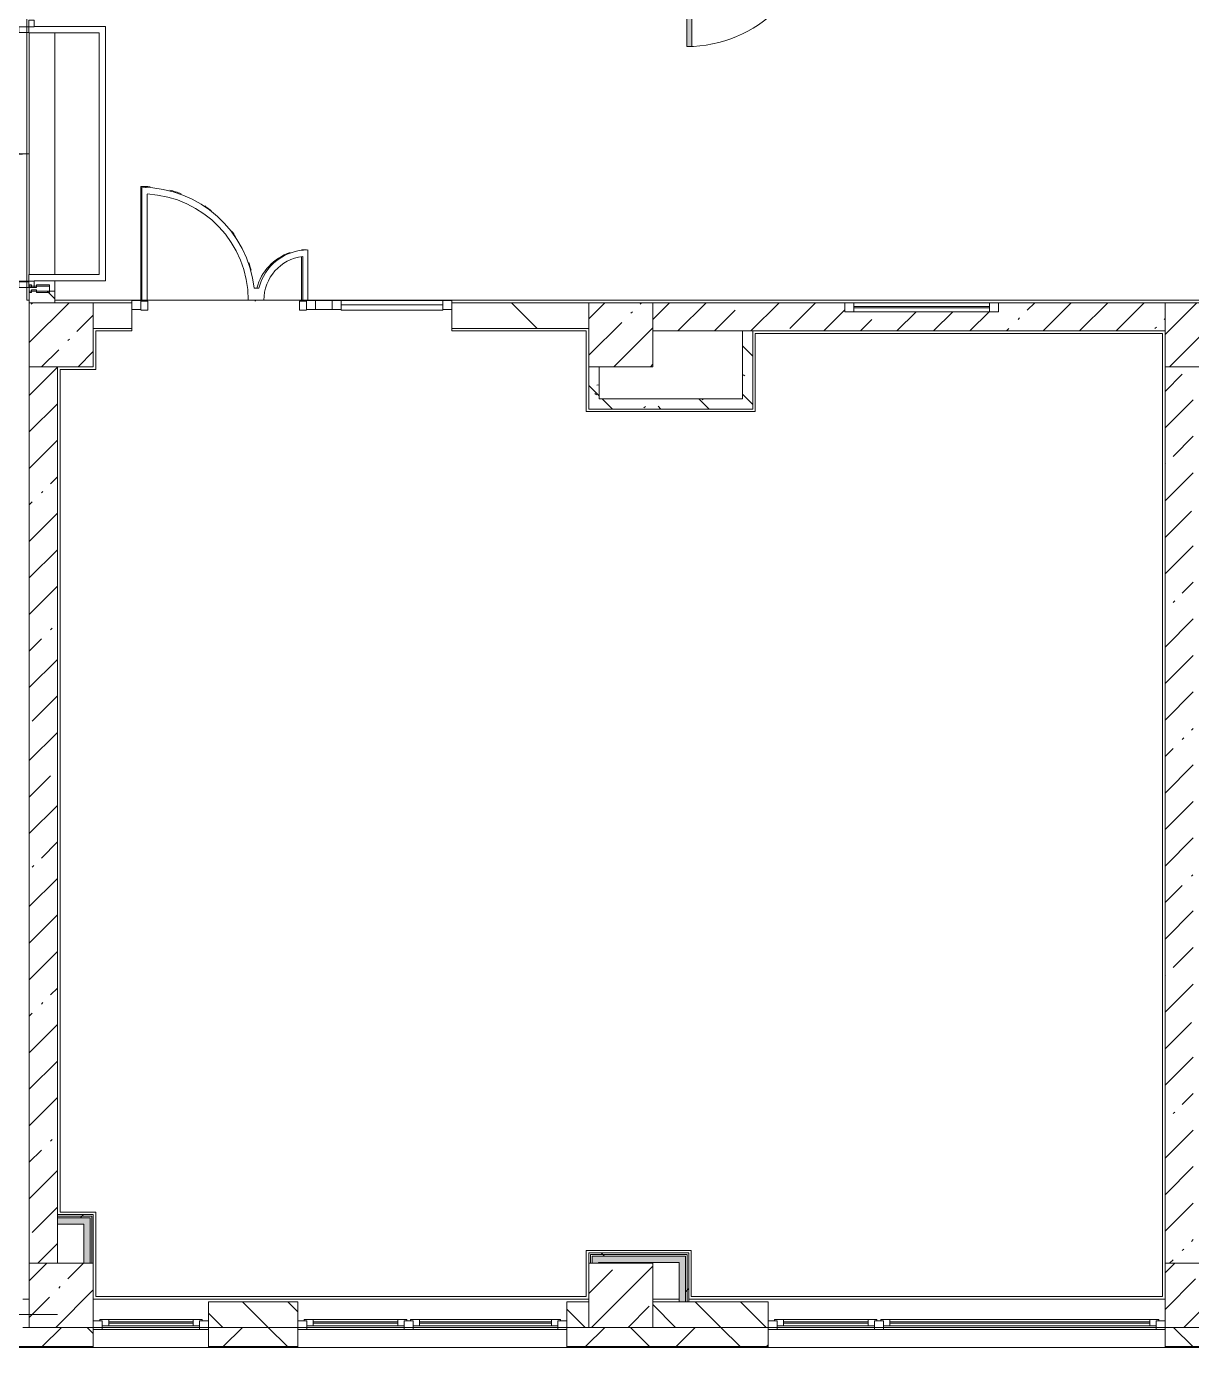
# Model space of a CAD drawing. Header units: millimetres. Extents: x 81459 to 274965, y -8553 to 29000.
# Drawn here: x 186277 to 195376, y -258 to 10057 of the extents above; entities that cross this region are included whole.
import ezdxf

# ---------------------------------------------------------------- set-up
doc = ezdxf.new("R2010")
doc.units = ezdxf.units.MM
for name, color, linetype, lineweight, true_color in [('A-DETL-GENF-2', 7, 'Continuous', 5, 0xaaaaaa), ('A-DOOR-6', 7, 'Continuous', 5, 0xe2e2e2), ('A-DOOR-7', 7, 'Continuous', 5, 0xaaaaaa), ('A-DOOR-FRAM-4', 7, 'Continuous', 5, 0xe2e2e2), ('A-DOOR-FRAM-5', 7, 'Continuous', 5, 0xaaaaaa), ('A-FLOR-2', 7, 'Continuous', 5, 0xaaaaaa), ('I-WALL-1', 7, 'Continuous', 5, 0xe7e7e7), ('I-WALL-2', 7, 'Continuous', 9, 0xe7e7e7), ('I-WALL-5', 7, 'Continuous', 5, 0x787878)]:
    doc.layers.add(name, color=color, linetype=linetype, lineweight=lineweight, true_color=true_color)
for name, color, linetype, lineweight in [('A-GLAZ-3', 7, 'Continuous', 5), ('A-GLAZ-CURT-2', 7, 'Continuous', 5), ('A-GLAZ-CWMG-2', 7, 'Continuous', 5), ('A-WALL', 7, 'Continuous', 9), ('A-WALL-4', 7, 'Continuous', 5), ('I-WALL-3', 7, 'Continuous', 5), ('S-COLS-1', 7, 'Continuous', 5), ('Оси', 7, 'Continuous', 9)]:
    doc.layers.add(name, color=color, linetype=linetype, lineweight=lineweight)
pattern_1 = [(45, (147759.1, 0), (-285.123, 285.123), []), (45, (148044.2, 0), (-285.123, 285.123), [504.031, -100.806, 16.764, -84.042])]
pattern_2 = [(135, (147759.1, 0), (-377.171, -377.171), [533.4, -88.9, 17.78, -88.9]), (135, (147759.1, 376.94), (-377.171, -377.171), []), (50, (147759.1, 0), (637.6445, -55.7866), [66.675, -733.425]), (355, (147759.1, 0), (-123.349, 668.699), [53.34, -586.74]), (100.451, (147812.23, -4.65), (514.299, 612.908), [56.665, -623.315]), (46.184, (147759.1, 177.8), (948.776, -147.15), [100.012, -1100.137]), (96.636, (147838.2, 165.5), (830.91, 865.997), [84.998, -934.973]), (351.184, (147759.1, 177.8), (830.918, 865.988), [80.01, -880.11]), (21, (147848, 133.35), (530.6506, -357.928), [66.675, -733.425]), (326, (147848, 133.35), (216.308, 644.6585), [53.34, -586.74]), (71.451, (147892.2, 103.5), (746.9596, 286.724), [56.665, -623.315]), (37.5, (147759.1, 0), (10.8105, 295.9426), [16.764, -562.864, 16.764, -578.866, -588.962]), (37.5, (147759.1, 0), (10.8105, 295.9426), [-1175.258, 16.764, -572.198]), (7.5, (147759.1, 0), (233.8692, 350.6318), [16.764, -322.834, 16.764, -549.529, -224.472]), (7.5, (147759.1, 0), (233.8692, 350.6318), [-905.891, 16.764, -207.708]), (327.5, (147560.85, 0), (474.5678, -20.0513), [16.764, -205.486, 16.764, -676.656, -920.115]), (327.5, (147560.85, 0), (474.5678, -20.0513), [-915.67, 16.764, -903.351]), (317.5, (147471.95, 0), (518.452, 88.9934), [16.764, -272.161, 16.764, -443.738, -653.415]), (317.5, (147471.95, 0), (518.452, 88.9934), [-749.427, 16.764, -636.651])]
pattern_3 = [(135, (147759.1, 0), (-353.5534, -353.5534), [])]
pattern_4 = [(45, (147759.1, 0), (-530.33, 530.33), []), (135, (147759.1, 0), (-530.33, -530.33), [])]

# ---------------------------------------------------------------- blocks, each defined once
blk = doc.blocks.new('BSC_Колонна _Прямоугольная - 500х500-23286270-1_7_3_птичка')
at = {"layer": 'S-COLS-1'}
h = blk.add_hatch(dxfattribs=at)
h.set_pattern_fill('FP_35', color=256, style=0, pattern_type=2)
h.set_pattern_definition([(45, (-38790, -7650), (-285.123, 285.123), []), (45, (-38504.88, -7650), (-285.123, 285.123), [504.031, -100.806, 16.764, -84.042])])
h.paths.add_polyline_path([(-250, -250), (250, -250), (250, 250), (-250, 250), (-250, -105)])
for p, q in [((250, 250), (-250, 250)), ((-250, 250), (-250, -250)), ((250, -250), (250, 250)), ((-250, -250), (250, -250))]:
    blk.add_line(p, q, dxfattribs=at)
blk = doc.blocks.new('BSC_Колонна _Прямоугольная - 500х500-V13-1_7_3_птичка')
at = {"layer": 'S-COLS-1'}
h = blk.add_hatch(dxfattribs=at)
h.set_pattern_fill('FP_36', color=256, style=0, pattern_type=2)
h.set_pattern_definition([(45, (-43160, -7650), (-285.123, 285.123), []), (45, (-42874.88, -7650), (-285.123, 285.123), [504.031, -100.806, 16.764, -84.042])])
h.paths.add_polyline_path([(250, -250), (250, 250), (-250, 250), (-250, -250)])
for p, q in [((250, 250), (-250, 250)), ((-250, 250), (-250, -250)), ((250, -250), (250, 250)), ((-250, -250), (250, -250))]:
    blk.add_line(p, q, dxfattribs=at)
blk = doc.blocks.new('BSC_Колонна _Прямоугольная - 500х500-V14-1_7_3_птичка')
at = {"layer": 'S-COLS-1'}
h = blk.add_hatch(dxfattribs=at)
h.set_pattern_fill('FP_37', color=256, style=0, pattern_type=2)
h.set_pattern_definition([(45, (-47660, -7650), (-285.123, 285.123), []), (45, (-47374.88, -7650), (-285.123, 285.123), [504.031, -100.806, 16.764, -84.042])])
h.paths.add_polyline_path([(-250, -250), (250, -250), (250, 250), (-250, 250), (-250, -105)])
for p, q in [((250, 250), (-250, 250)), ((-250, 250), (-250, -250)), ((250, -250), (250, 250)), ((-250, -250), (250, -250))]:
    blk.add_line(p, q, dxfattribs=at)
blk = doc.blocks.new('BSC_Колонна _Прямоугольная - 500х500-V19-1_7_3_птичка')
at = {"layer": 'S-COLS-1'}
h = blk.add_hatch(dxfattribs=at)
h.set_pattern_fill('FP_42', color=256, style=0, pattern_type=2)
h.set_pattern_definition([(45, (-38790, -150), (-285.123, 285.123), []), (45, (-38504.88, -150), (-285.123, 285.123), [504.031, -100.806, 16.764, -84.042])])
h.paths.add_polyline_path([(124, -250), (250, -250), (250, 250), (-250, 250), (-250, -250), (-30, -250)])
for p, q in [((250, 250), (-250, 250)), ((-250, 250), (-250, -250)), ((250, -250), (250, 250)), ((-250, -250), (250, -250))]:
    blk.add_line(p, q, dxfattribs=at)
blk = doc.blocks.new('BSC_Колонна _Прямоугольная - 500х500-V20-1_7_3_птичка')
at = {"layer": 'S-COLS-1'}
h = blk.add_hatch(dxfattribs=at)
h.set_pattern_fill('FP_43', color=256, style=0, pattern_type=2)
h.set_pattern_definition([(45, (-43160, -150), (-285.123, 285.123), []), (45, (-42874.88, -150), (-285.123, 285.123), [504.031, -100.806, 16.764, -84.042])])
h.paths.add_polyline_path([(250, -250), (250, 250), (-250, 250), (-250, -250)])
for p, q in [((250, 250), (-250, 250)), ((-250, 250), (-250, -250)), ((250, -250), (250, 250)), ((-250, -250), (250, -250))]:
    blk.add_line(p, q, dxfattribs=at)
blk = doc.blocks.new('BSC_Колонна _Прямоугольная - 500х500-V21-1_7_3_птичка')
at = {"layer": 'S-COLS-1'}
h = blk.add_hatch(dxfattribs=at)
h.set_pattern_fill('FP_44', color=256, style=0, pattern_type=2)
h.set_pattern_definition([(45, (-47660, -150), (-285.123, 285.123), []), (45, (-47374.88, -150), (-285.123, 285.123), [504.031, -100.806, 16.764, -84.042])])
h.paths.add_polyline_path([(250, -250), (250, 250), (-250, 250), (-250, -250)])
for p, q in [((250, 250), (-250, 250)), ((-250, 250), (-250, -250)), ((250, -250), (250, 250)), ((-250, -250), (250, -250))]:
    blk.add_line(p, q, dxfattribs=at)
blk = doc.blocks.new('120_Окно_СКБ_1Ст - 120_Окно_СКБ_1Ст 900х2500_h_-20664874-1_7_3_птичка')
at = {"layer": 'A-GLAZ-3'}
for p, q in [((-450, -127), (-450, -57)), ((-450, -57), (-380, -57)), ((450, -57), (-450, -57)), ((-380, -57), (-380, -127)), ((380, -87), (-380, -87)), ((-380, -87), (-380, -127)), ((-330, -137), (-330, -87)), ((330, -137), (330, -87)), ((380, -127), (380, -57)), ((380, -57), (450, -57)), ((380, -127), (380, -87)), ((450, -57), (450, -127)), ((-380, -127), (-450, -127)), ((-450, -127), (-400, -127)), ((-380, -127), (-400, -127)), ((-400, -127), (-400, -137)), ((-400, -137), (400, -137)), ((400, -137), (-400, -137)), ((-330, -107), (330, -107)), ((330, -117), (-330, -117)), ((450, -127), (380, -127)), ((400, -127), (380, -127)), ((400, -127), (450, -127)), ((400, -137), (400, -127))]:
    blk.add_line(p, q, dxfattribs=at)
blk = doc.blocks.new('120_Окно_СКБ_2Ст - 120_Окно_СКБ_2Ст 3100х2500 _мал_створка слева_-V54-1_7_3_птичка')
at = {"layer": 'A-GLAZ-3'}
for p, q in [((-1550, -127), (-1550, -57)), ((-1550, -57), (-1480, -57)), ((1550, -57), (-1550, -57)), ((-1480, -57), (-1480, -127)), ((650, -87), (-1480, -87)), ((-1480, -87), (-1480, -127)), ((-1430, -137), (-1430, -87)), ((600, -137), (600, -87)), ((650, -127), (650, -57)), ((650, -57), (720, -57)), ((650, -127), (650, -87)), ((720, -57), (720, -127)), ((1480, -87), (720, -87)), ((720, -87), (720, -127)), ((770, -137), (770, -87)), ((1430, -137), (1430, -87)), ((1480, -127), (1480, -57)), ((1480, -57), (1550, -57)), ((1480, -127), (1480, -87)), ((1550, -57), (1550, -127)), ((-1480, -127), (-1550, -127)), ((-1550, -127), (-1500, -127)), ((-1480, -127), (-1500, -127)), ((-1500, -127), (-1500, -137)), ((-1500, -137), (670, -137)), ((670, -137), (-1500, -137)), ((-1430, -107), (600, -107)), ((600, -117), (-1430, -117)), ((720, -127), (650, -127)), ((670, -127), (650, -127)), ((670, -127), (700, -127)), ((670, -137), (670, -127)), ((720, -127), (700, -127)), ((700, -127), (700, -137)), ((700, -137), (1500, -137)), ((1500, -137), (700, -137)), ((770, -107), (1430, -107)), ((1430, -117), (770, -117)), ((1550, -127), (1480, -127)), ((1500, -127), (1480, -127)), ((1500, -127), (1550, -127)), ((1500, -137), (1500, -127))]:
    blk.add_line(p, q, dxfattribs=at)
blk = doc.blocks.new('120_Окно_СКБ_2Ст - 120_Окно_СКБ_2Ст 2100х2500 _мал створка справа_-V36-1_7_3_птичка')
at = {"layer": 'A-GLAZ-3'}
for p, q in [((-1050, -127), (-1050, -57)), ((-1050, -57), (-980, -57)), ((1050, -57), (-1050, -57)), ((-980, -57), (-980, -127)), ((150, -87), (-980, -87)), ((-980, -87), (-980, -127)), ((-930, -137), (-930, -87)), ((100, -137), (100, -87)), ((150, -127), (150, -57)), ((150, -57), (220, -57)), ((150, -127), (150, -87)), ((220, -57), (220, -127)), ((980, -87), (220, -87)), ((220, -87), (220, -127)), ((270, -137), (270, -87)), ((930, -137), (930, -87)), ((980, -127), (980, -57)), ((980, -57), (1050, -57)), ((980, -127), (980, -87)), ((1050, -57), (1050, -127)), ((-980, -127), (-1050, -127)), ((-1050, -127), (-1000, -127)), ((-980, -127), (-1000, -127)), ((-1000, -127), (-1000, -137)), ((-1000, -137), (170, -137)), ((170, -137), (-1000, -137)), ((-930, -107), (100, -107)), ((100, -117), (-930, -117)), ((220, -127), (150, -127)), ((170, -127), (150, -127)), ((170, -127), (200, -127)), ((170, -137), (170, -127)), ((220, -127), (200, -127)), ((200, -127), (200, -137)), ((200, -137), (1000, -137)), ((1000, -137), (200, -137)), ((270, -107), (930, -107)), ((930, -117), (270, -117)), ((1050, -127), (980, -127)), ((1000, -127), (980, -127)), ((1000, -127), (1050, -127)), ((1000, -137), (1000, -127))]:
    blk.add_line(p, q, dxfattribs=at)
blk = doc.blocks.new('110_Дверь_СКБ_1Ст_Внутренняя1 - Д-11 1100x2100h_кладовые _все__ коридор _между помещениями блока столовой__ моечные _все_-32089417-1_7_3_птичка')
at = {"layer": 'A-DOOR-6'}
h = blk.add_hatch(color=256, dxfattribs=at)
h.paths.add_polyline_path([(522.5, 110), (512.5, 110), (512.5, 70), (502.5, 70), (502.5, 30), (537.5, 30), (537.5, 110)])
h.paths.add_polyline_path([(-497.5, 110), (-512.5, 110), (-512.5, 30), (-477.5, 30), (-477.5, 70), (-487.5, 70), (-487.5, 110)])
at = {"layer": 'A-DOOR-7'}
h = blk.add_hatch(dxfattribs=at)
h.set_pattern_fill('FP_100', color=256, style=0, pattern_type=2)
h.set_pattern_definition([(135, (1751.41, 174.685), (-14.14214, -14.14214), []), (225, (1751.41, 174.685), (14.14214, -14.14214), [])])
h.paths.add_polyline_path([(537.5, 110), (537.5, -110), (562.5, -110), (562.5, 110)])
at = {"layer": 'A-DOOR-FRAM-4'}
for points in [[(512.5, 1110), (472.5, 1110), (472.5, 110), (512.5, 110), (512.5, 1030.8)], [(-537.5, 118), (-567.5, 118), (-562.5, 110), (-497.5, 115.3), (-497.5, 118), (-517.5, 118)], [(562.5, 118), (522.5, 118), (522.5, 110), (592.5, 110), (587.5, 118)], [(-512.5, 30), (-512.5, -110), (-497.5, -110), (-497.5, 30)], [(522.5, 30), (522.5, -110), (537.5, -110), (537.5, 30)], [(-567.5, -110), (-562.5, -118), (-497.5, -118), (-497.5, -110), (-562.5, -110)], [(537.5, -110), (522.5, -115.3), (522.5, -118), (592.5, -118), (587.5, -110), (562.5, -110)]]:
    blk.add_hatch(color=256, dxfattribs=at).paths.add_polyline_path(points)
at = {"layer": 'A-DOOR-FRAM-5'}
h = blk.add_hatch(dxfattribs=at)
h.set_pattern_fill('FP_101', color=256, style=0, pattern_type=2)
h.set_pattern_definition([(45, (-371.384, 174.685), (-14.1421, 14.1421), []), (135, (-371.384, 174.685), (-14.1421, -14.1421), [])])
h.paths.add_polyline_path([(-512.5, 110), (-537.5, 110), (-537.5, -110), (-512.5, -110), (-512.5, 16)])
at = {"layer": 'A-DOOR-7'}
for p, q in [((512.5, 1110), (472.5, 1110)), ((472.5, 1110), (472.5, 110)), ((512.5, 110), (512.5, 1110)), ((472.5, 110), (512.5, 110))]:
    blk.add_line(p, q, dxfattribs=at)
blk.add_arc((512.5, 110), 1000, 90, 180, dxfattribs=at)
at = {"layer": 'A-DOOR-FRAM-5'}
for p, q in [((-497.5, 118), (-567.5, 118)), ((-567.5, 118), (-567.5, 110)), ((-567.5, 110), (-497.5, 110)), ((-512.5, 110), (-537.5, 110)), ((-537.5, 110), (-537.5, -110)), ((-487.5, 110), (-512.5, 110)), ((-512.5, 110), (-512.5, 30)), ((-512.5, -110), (-512.5, 110)), ((-497.5, 110), (-512.5, 110)), ((-512.5, 110), (-512.5, 109)), ((-512.5, 109), (-497.5, 109)), ((-497.5, 110), (-497.5, 118)), ((-497.5, 109), (-497.5, 110)), ((-487.5, 70), (-487.5, 110)), ((512.5, 110), (512.5, 70)), ((537.5, 110), (512.5, 110)), ((592.5, 118), (522.5, 118)), ((522.5, 118), (522.5, 110)), ((537.5, 110), (522.5, 110)), ((522.5, 110), (522.5, 109)), ((522.5, 110), (592.5, 110)), ((522.5, 109), (537.5, 109)), ((537.5, 30), (537.5, 110)), ((562.5, 110), (537.5, 110)), ((537.5, 110), (537.5, -110)), ((537.5, 109), (537.5, 110)), ((562.5, -110), (562.5, 110)), ((592.5, 110), (592.5, 118)), ((-512.5, 30), (-477.5, 30)), ((-497.5, 30), (-512.5, 30)), ((-512.5, 30), (-512.5, -110)), ((-497.5, -110), (-497.5, 30)), ((-477.5, 70), (-487.5, 70)), ((-477.5, 30), (-477.5, 70)), ((512.5, 70), (502.5, 70)), ((502.5, 70), (502.5, 30)), ((502.5, 30), (537.5, 30)), ((537.5, 30), (522.5, 30)), ((522.5, 30), (522.5, -110)), ((537.5, -110), (537.5, 30)), ((-497.5, -110), (-567.5, -110)), ((-567.5, -110), (-567.5, -118)), ((-567.5, -118), (-497.5, -118)), ((-537.5, -110), (-512.5, -110)), ((-512.5, -110), (-497.5, -110)), ((-497.5, -118), (-497.5, -110)), ((522.5, -110), (537.5, -110)), ((592.5, -110), (522.5, -110)), ((522.5, -110), (522.5, -118)), ((522.5, -118), (592.5, -118)), ((537.5, -110), (562.5, -110)), ((592.5, -118), (592.5, -110))]:
    blk.add_line(p, q, dxfattribs=at)
blk = doc.blocks.new('Прямоугольный импост - Импост структурный с накладкой - 160мм Темный-31239214-1_7_3_птичка')
at = {"layer": 'A-GLAZ-CWMG-2'}
for p, q in [((-50, 0), (-50, 17)), ((-50, 17), (0, 17)), ((-40, 0), (-50, 0)), ((-40, -40), (-40, 0)), ((0, 0), (-10, 0)), ((-10, 0), (-10, -40)), ((0, 17), (0, 0)), ((-50, -140), (-50, -40)), ((-50, -40), (-40, -40)), ((-10, -40), (0, -40)), ((0, -40), (0, -140)), ((0, -140), (-50, -140))]:
    blk.add_line(p, q, dxfattribs=at)
blk = doc.blocks.new('Дверь_Витражная_остекление_ - ДВН_ДАО_Главный вход_1800 в свету 5-32258809-1_7_3_птичка')
at = {"layer": 'A-DETL-GENF-2'}
for p, q in [((-993, -1013), (-993, -21)), ((-993, -21), (-993, -1013)), ((-993, -100), (-948, -100)), ((-983, -933), (-983, -100)), ((-948, -1013), (-948, -21)), ((-948, -1013), (-948, -21)), ((-939, -933), (-939, -100)), ((989, -933), (989, -100)), ((998, -1013), (998, -20)), ((998, -20), (998, -1013)), ((1043, -100), (998, -100)), ((1033, -933), (1033, -100)), ((1043, -1013), (1043, -20)), ((1043, -1013), (1043, -20)), ((-993, -933), (-948, -933)), ((-993, -1013), (-948, -1013)), ((-993, -1013), (-948, -1013)), ((1043, -933), (998, -933)), ((1043, -1013), (998, -1013)), ((998, -1013), (1043, -1013))]:
    blk.add_line(p, q, dxfattribs=at)
at = {"layer": 'A-DOOR-7'}
for p, q in [((-1043, 20), (-993, 20)), ((-1043, -20), (-1043, 20)), ((-993, 20), (-993, -20)), ((993, 20), (1043, 20)), ((993, -20), (993, 20)), ((1043, 20), (1043, -20)), ((-993, -20), (-1043, -20)), ((-993, -1013), (-993, -21)), ((1043, -20), (993, -20)), ((993, -1013), (993, -21))]:
    blk.add_line(p, q, dxfattribs=at)
for centre, start, end in [((-993, -20), 270, 0), ((993, -20), 180, 270)]:
    blk.add_arc(centre, 993, start, end, dxfattribs=at)
blk = doc.blocks.new('Прямоугольный импост - Импост структурный с накладкой - 160мм Темный-V92-1_7_3_птичка')
at = {"layer": 'A-GLAZ-CWMG-2'}
for p, q in [((-25, 0), (-25, 17)), ((-25, 17), (25, 17)), ((-15, 0), (-25, 0)), ((-15, -40), (-15, 0)), ((25, 0), (15, 0)), ((15, 0), (15, -40)), ((25, 17), (25, 0)), ((-25, -140), (-25, -40)), ((-25, -40), (-15, -40)), ((15, -40), (25, -40)), ((25, -40), (25, -140)), ((25, -140), (-25, -140))]:
    blk.add_line(p, q, dxfattribs=at)
blk = doc.blocks.new('Прямоугольный импост - 50 x 70 мм-31700031-1_7_3_птичка')
at = {"layer": 'A-GLAZ-CWMG-2'}
for p, q in [((-70, 35), (0, 35)), ((-70, -35), (-70, 35)), ((0, 35), (0, -35)), ((0, -35), (-70, -35))]:
    blk.add_line(p, q, dxfattribs=at)
blk = doc.blocks.new('Дверь_Витражная_остекление_ - ДВН_ДАО_Главный вход_1200 в свету-V164-1_7_3_птичка')
at = {"layer": 'A-DETL-GENF-2'}
for p, q in [((-607, 925), (-647, 925)), ((-647, 925), (-647, 35)), ((-607, 915), (-607, 925)), ((647, 430), (607, 430)), ((607, 376), (607, 30)), ((-647, 30), (-607, 30)), ((-592, 30), (-647, 30)), ((-607, 30), (-607, 37)), ((-592, -40), (-592, 30)), ((592, -40), (592, 30)), ((592, 30), (647, 30)), ((607, 30), (647, 30)), ((-647, -40), (-592, -40)), ((647, -40), (592, -40))]:
    blk.add_line(p, q, dxfattribs=at)
at = {"layer": 'A-DOOR-7'}
blk.add_line((-647, 925), (-647, 35), dxfattribs=at)
for centre, radius, start, end in [((-647, 30), 895, 85.2542, 90), ((-647, 30), 895, 69.312, 75.32), ((-647, 30), 895, 52.105, 56.1089), ((-647, 30), 895, 34.1403, 37.5286), ((647, 30), 400, 90, 91.0627), ((-647, 30), 895, 15.7125, 19.6061), ((647, 30), 400, 108.6077, 165.3261), ((-647, 30), 895, 360, 0.4556), ((647, 30), 400, 178.9711, 180)]:
    blk.add_arc(centre, radius, start, end, dxfattribs=at)
blk = doc.blocks.new('Системная панель - Стемалит - 40мм-31720939-1_7_3_птичка')
at = {"layer": 'A-GLAZ-CURT-2'}
for p, q in [((65, 35), (-65, 35)), ((-65, 35), (-65, -35)), ((65, -35), (65, 35)), ((-65, -35), (65, -35))]:
    blk.add_line(p, q, dxfattribs=at)
blk = doc.blocks.new('Прямоугольный импост - 50 x 70 мм-31687886-1_7_3_птичка')
at = {"layer": 'A-GLAZ-CWMG-2'}
for p, q in [((-35, 35), (35, 35)), ((-35, -35), (-35, 35)), ((35, 35), (35, -35)), ((35, -35), (-35, -35))]:
    blk.add_line(p, q, dxfattribs=at)
blk = doc.blocks.new('Прямоугольный импост - 50 x 70 мм-V162-1_7_3_птичка')
at = {"layer": 'A-GLAZ-CWMG-2'}
for p, q in [((0, 35), (-70, 35)), ((-70, 35), (-70, -35)), ((0, -35), (0, 35)), ((-70, -35), (0, -35))]:
    blk.add_line(p, q, dxfattribs=at)
blk = doc.blocks.new('Системная панель - Стекло - 40мм-V165-1_7_3_птичка')
at = {"layer": 'A-GLAZ-CURT-2'}
for p, q in [((397.5, 0), (-397.5, 0)), ((-397.5, 0), (-397.5, -40)), ((397.5, -40), (397.5, 0)), ((-397.5, -40), (397.5, -40))]:
    blk.add_line(p, q, dxfattribs=at)
blk = doc.blocks.new('Прямоугольный импост - 50 x 70 мм-31702100-1_7_3_птичка')
at = {"layer": 'A-GLAZ-CWMG-2'}
for p, q in [((-35, 35), (35, 35)), ((-35, -35), (-35, 35)), ((35, 35), (35, -35)), ((35, -35), (-35, -35))]:
    blk.add_line(p, q, dxfattribs=at)
blk = doc.blocks.new('Прямоугольный импост - 50 x 70 мм-31720914-1_7_3_птичка')
at = {"layer": 'A-GLAZ-CWMG-2'}
blk.add_line((24940, 7918), (24145, 7918), dxfattribs=at)
blk = doc.blocks.new('120_Окно_СКБ_1Ст - 120_Окно_СКБ_1Ст 400х1200 EI30-24228621-1_7_3_птичка')
at = {"layer": 'A-GLAZ-3'}
for p, q in [((-600, 40), (-600, 110)), ((-600, 110), (-530, 110)), ((600, 110), (-600, 110)), ((-530, 110), (-530, 40)), ((530, 40), (530, 110)), ((530, 110), (600, 110)), ((600, 110), (600, 40)), ((-530, 40), (-600, 40)), ((-600, 40), (600, 40)), ((530, 80), (-530, 80)), ((530, 70), (-530, 70)), ((600, 40), (530, 40))]:
    blk.add_line(p, q, dxfattribs=at)

msp = doc.modelspace()

# ---------------------------------------------------------------- hatches: boundary and pattern name
at = {"layer": 'A-WALL-4'}
h = msp.add_hatch(dxfattribs=at)
h.set_pattern_fill('FP_64', color=256, style=0, pattern_type=2)
h.set_pattern_definition([(135, (147759.1, 0), (-176.7767, -176.7767), [])])
h.paths.add_polyline_path([(188396.6, -100), (188396.6, 100), (187699.1, 100), (187699.1, -100)])
h.paths.add_polyline_path([(192069.1, -100), (192069.1, 100), (191169.1, 100), (191169.1, -100), (191320.6, -100)])
h.paths.add_polyline_path([(190669.1, -100), (190669.1, 100), (190496.6, 100), (190496.6, -100)])
h = msp.add_hatch(dxfattribs=at)
h.set_pattern_fill('FP_53', color=256, style=0, pattern_type=2)
h.set_pattern_definition([(45, (147759.1, 0), (-353.5534, 353.5534), []), (135, (147759.1, 0), (-353.5534, -353.5534), [])])
h.paths.add_polyline_path([(223452.9, -250), (223459.1, -250), (223459.1, -100), (221739.1, -100), (221739.1, -250), (223451.2, -250)])
h.paths.add_polyline_path([(215487, -250), (218419.1, -250), (218419.1, -100), (214819.1, -100), (214819.1, -250)])
h.paths.add_polyline_path([(219995.2, -250), (220039.1, -250), (220039.1, -100), (219319.1, -101.8), (219319.1, -250), (219839.1, -250)])
h.paths.add_polyline_path([(209369.1, -250), (209369.1, -100), (208669.1, -100), (208669.1, -250), (208980.7, -250)])
h.paths.add_polyline_path([(211469.1, -250), (212019.1, -250), (212019.1, -100), (211469.1, -100), (211469.1, -121.3)])
h.paths.add_polyline_path([(207769.1, -250), (207769.1, -100), (207019.1, -100), (207019.1, -250)])
h.paths.add_polyline_path([(204919.1, -250), (204919.1, -100), (204169.1, -100), (204169.1, -250), (204333.3, -250)])
h.paths.add_polyline_path([(212919.1, -250), (213919.1, -250), (213919.1, -100), (212919.1, -100), (212919.1, -118)])
h.paths.add_polyline_path([(199630.6, -250), (201069.1, -250), (201069.1, -100), (199630.6, -100), (199630.6, -150.7)])
h.paths.add_polyline_path([(197530.6, -250), (197530.6, -100), (196819.1, -100), (196819.1, -250), (196897.5, -250)])
h.paths.add_polyline_path([(195919.1, -250), (195919.1, -100), (195169.1, -100), (195169.1, -250)])
h.paths.add_polyline_path([(192069.1, -250), (192069.1, -100), (190496.6, -100), (190496.6, -250), (191320.6, -250)])
h.paths.add_polyline_path([(188396.6, -250), (188396.6, -100), (187699.1, -100), (187699.1, -250)])
h.paths.add_polyline_path([(186799.1, -250), (186799.1, -100), (185749.1, -100), (185749.1, -250), (186673.3, -250)])
h.paths.add_polyline_path([(184849.1, -250), (184849.1, -100), (183729.1, -100), (183729.1, -250), (184814.3, -250)])
h.paths.add_polyline_path([(181629.1, -250), (181629.1, -100), (180769.1, -100), (180769.1, -250)])
h.paths.add_polyline_path([(177969.1, -250), (177969.1, -100), (176968.8, -100), (176968.8, -250), (177378.5, -250)])
h.paths.add_polyline_path([(176068.8, -250), (176068.8, -100), (175069.1, -100), (175069.1, -250)])
h.paths.add_polyline_path([(169369.1, -250), (170394.1, -250), (170394.1, -100), (169369.1, -100), (169369.1, -226)])
h.paths.add_polyline_path([(163369.1, -250), (163369.1, -100), (162619.1, -100), (162619.1, -250)])
h.paths.add_polyline_path([(174169.1, -250), (174169.1, -100), (173194.1, -100), (173194.1, -250), (173660.6, -250)])
h.paths.add_polyline_path([(164269.1, -250), (165019.1, -250), (165019.1, -100), (164269.1, -100), (164269.1, -238.7)])
h.paths.add_polyline_path([(167119.1, -250), (168469.1, -250), (168469.1, -100), (167119.1, -100), (167119.1, -231.6)])
h.paths.add_polyline_path([(148564.8, -250), (151489.1, -250), (151489.1, -100), (147499.1, -100), (147499.1, -250), (147869.1, -250)])
h.paths.add_polyline_path([(155419.1, -250), (156018.8, -250), (156018.8, -100), (154589.1, -100), (154589.1, -250), (155071.1, -250)])
h.paths.add_polyline_path([(159769.1, -250), (160519.1, -248), (160519.1, -100), (159769.1, -100), (159769.1, -249.9)])
h.paths.add_polyline_path([(157669.1, -250), (157669.1, -100), (156918.8, -100), (156918.8, -250), (156930.1, -250)])
at = {"layer": 'I-WALL-1'}
for points in [[(190694.1, 406), (191424.1, 406), (191424.1, 456), (190694.1, 456)], [(190744.1, 400), (190744.1, 406), (190694.1, 406), (190694.1, 400)], [(191424.1, 100), (191424.1, 406), (191374.1, 406), (191374.1, 100)]]:
    msp.add_hatch(color=256, dxfattribs=at).paths.add_polyline_path(points)
at = {"layer": 'I-WALL-2'}
for points in [[(186570.8, 705), (186774.1, 705), (186774.1, 755), (186519.1, 755), (186519.1, 705)], [(186724.1, 400), (186774.1, 400), (186774.1, 705), (186724.1, 705), (186724.1, 501)]]:
    msp.add_hatch(color=256, dxfattribs=at).paths.add_polyline_path(points)
at = {"layer": 'I-WALL-3'}
h = msp.add_hatch(dxfattribs=at)
h.set_pattern_fill('FP_63', color=256, style=0, pattern_type=2)
h.set_pattern_definition(pattern_3)
h.paths.add_polyline_path([(186499.1, 7900), (186499.1, 7990), (186299.1, 7990), (186299.1, 7900)])
h.paths.add_polyline_path([(186499.1, 10120), (186499.1, 10230), (186299.1, 10230), (186299.1, 10120)])
h = msp.add_hatch(dxfattribs=at)
h.set_pattern_fill('FP_63', color=256, style=0, pattern_type=2)
h.set_pattern_definition(pattern_3)
h.paths.add_polyline_path([(186819.1, 7700), (187099.1, 7700), (187099.1, 7900), (186799.1, 7900), (186799.1, 7700)])
h.paths.add_polyline_path([(190649.1, 7700), (190669.1, 7700), (190669.1, 7900), (189599.1, 7900), (189599.1, 7700)])
h = msp.add_hatch(dxfattribs=at)
h.set_pattern_fill('FP_33', color=256, style=0, pattern_type=2)
h.set_pattern_definition(pattern_1)
h.paths.add_polyline_path([(193179.6, 7680), (195169.1, 7680), (195169.1, 7900), (193869.1, 7900), (193869.1, 7830), (192669.1, 7830), (192669.1, 7900), (191169.1, 7900), (191169.1, 7680), (191969.1, 7680)])
h = msp.add_hatch(dxfattribs=at)
h.set_pattern_fill('FP_33', color=256, style=0, pattern_type=2)
h.set_pattern_definition(pattern_1)
h.paths.add_polyline_path([(186422.5, 400), (186519.1, 400), (186519.1, 7400), (186299.1, 7400), (186299.1, 400), (186414.3, 400)])
h = msp.add_hatch(dxfattribs=at)
h.set_pattern_fill('FP_33', color=256, style=0, pattern_type=2)
h.set_pattern_definition(pattern_1)
h.paths.add_polyline_path([(195169.1, 400), (195389.1, 400), (195389.1, 7400), (195169.1, 7400), (195169.1, 645.8)])
h = msp.add_hatch(dxfattribs=at)
h.set_pattern_fill('FP_169', color=256, style=0, pattern_type=2)
h.set_pattern_definition(pattern_4)
h.paths.add_polyline_path([(186799.1, 767.5), (186799.1, 780), (186519.1, 780), (186519.1, 767.5), (186786.6, 767.5)])
h = msp.add_hatch(dxfattribs=at)
h.set_pattern_fill('FP_169', color=256, style=0, pattern_type=2)
h.set_pattern_definition(pattern_4)
h.paths.add_polyline_path([(186519.1, 755), (186786.6, 755), (186786.6, 767.5), (186519.1, 767.5)])
h = msp.add_hatch(dxfattribs=at)
h.set_pattern_fill('FP_169', color=256, style=0, pattern_type=2)
h.set_pattern_definition(pattern_4)
h.paths.add_polyline_path([(190669.1, 468.5), (191449.1, 468.7), (191449.1, 481), (190669.1, 481)])
h = msp.add_hatch(dxfattribs=at)
h.set_pattern_fill('FP_169', color=256, style=0, pattern_type=2)
h.set_pattern_definition(pattern_4)
h.paths.add_polyline_path([(190681.6, 456), (191436.6, 456), (191436.6, 468.5), (190681.6, 468.5)])
h = msp.add_hatch(dxfattribs=at)
h.set_pattern_fill('FP_169', color=256, style=0, pattern_type=2)
h.set_pattern_definition(pattern_4)
h.paths.add_polyline_path([(191436.6, 100), (191434.6, 456), (191424.1, 456), (191424.1, 100)])
h = msp.add_hatch(dxfattribs=at)
h.set_pattern_fill('FP_169', color=256, style=0, pattern_type=2)
h.set_pattern_definition(pattern_4)
h.paths.add_polyline_path([(191449.1, 100), (191449.1, 468.5), (191436.6, 468.5), (191436.6, 100)])
at = {"layer": 'I-WALL-5'}
h = msp.add_hatch(dxfattribs=at)
h.set_pattern_fill('FP_62', color=256, style=0, pattern_type=2)
h.set_pattern_definition(pattern_2)
h.paths.add_polyline_path([(191949.1, 7150), (191949.1, 7680), (191869.1, 7680), (191869.1, 7150)])
h = msp.add_hatch(dxfattribs=at)
h.set_pattern_fill('FP_62', color=256, style=0, pattern_type=2)
h.set_pattern_definition(pattern_2)
h.paths.add_polyline_path([(190669.1, 7070), (190749.1, 7070), (190749.1, 7400), (190669.1, 7400), (190669.1, 7150)])
h = msp.add_hatch(dxfattribs=at)
h.set_pattern_fill('FP_62', color=256, style=0, pattern_type=2)
h.set_pattern_definition(pattern_2)
h.paths.add_polyline_path([(191949.1, 7070), (191949.1, 7150), (190749.1, 7150), (190749.1, 7070), (191469.1, 7070)])

# ---------------------------------------------------------------- linework, layer by layer
at = {"layer": 'A-FLOR-2'}
for p, q in [((186279.1, 7920), (186279.1, 10680)), ((186295.3, 10057.4), (186295.3, 10007.4)), ((186295.3, 10007.4), (186845.3, 10007.4)), ((186895.3, 10057.4), (186336.1, 10057.4)), ((186845.3, 10007.4), (186845.3, 8120)), ((186895.3, 8070), (186895.3, 10057.4)), ((187179.1, 8800), (187179.1, 7920)), ((187219.1, 7920), (187219.1, 8749)), ((188434.1, 8260.7), (188434.1, 7920)), ((188474.1, 7920), (188474.1, 8313)), ((186845.3, 8120), (186295.3, 8120)), ((186295.3, 8120), (186295.3, 8070)), ((186336.1, 8070), (186895.3, 8070)), ((188092.2, 8012.8), (188054.2, 8012.8)), ((186279.1, 7920), (186299.1, 7920)), ((186499.1, 7920), (213675.4, 7920)), ((187099.1, 7680), (186819.1, 7680)), ((186819.1, 7680), (186819.1, 7380)), ((187099.1, 7700), (187099.1, 7680)), ((189599.1, 7680), (189599.1, 7700)), ((190649.1, 7680), (189599.1, 7680)), ((190649.1, 7050), (190649.1, 7680)), ((195149.1, 7660), (191969.1, 7660)), ((191969.1, 7660), (191969.1, 7050)), ((195149.1, 140), (195149.1, 7660)), ((186819.1, 7380), (186539.1, 7380)), ((186539.1, 7380), (186539.1, 800)), ((191969.1, 7050), (190649.1, 7050)), ((186539.1, 800), (186819.1, 800)), ((186819.1, 800), (186819.1, 140)), ((190649.1, 140), (190649.1, 501)), ((190649.1, 501), (191469.1, 501)), ((191469.1, 501), (191469.1, 140)), ((186249.1, 120), (186299.1, 120)), ((186819.1, 140), (190649.1, 140)), ((191469.1, 140), (195149.1, 140))]:
    msp.add_line(p, q, dxfattribs=at)
for centre, radius, start, end in [((187179.1, 7920), 880, 6.05535, 90), ((187179.1, 7920), 830, 360, 87.23769), ((188474.1, 7920), 393, 90, 166.33705), ((188474.1, 7920), 343, 96.69696, 180)]:
    msp.add_arc(centre, radius, start, end, dxfattribs=at)
at = {"layer": 'A-WALL'}
for p, q in [((191949.1, 7680), (191869.1, 7680)), ((186519.1, 780), (186519.1, 705)), ((186519.1, 767.5), (186786.6, 767.5)), ((186519.1, 755), (186774.1, 755)), ((186774.1, 755), (186774.1, 400)), ((186786.6, 767.5), (186786.6, 400)), ((190669.1, 468.5), (190669.1, 406)), ((191436.6, 468.5), (190681.6, 468.5)), ((190681.6, 400), (190681.6, 468.5)), ((191424.1, 456), (190694.1, 456)), ((190694.1, 400), (190694.1, 456)), ((191424.1, 100), (191424.1, 456)), ((191436.6, 100), (191436.6, 468.5)), ((188396.6, -100), (187699.1, -100)), ((190669.1, -100), (190496.6, -100)), ((192069.1, -100), (191169.1, -100)), ((185749.1, -250), (186799.1, -250)), ((185749.1, -253), (186799.1, -253)), ((187699.1, -250), (188396.6, -250)), ((187699.1, -253), (188396.6, -253)), ((190496.6, -250), (192069.1, -250)), ((190496.6, -253), (192069.1, -253)), ((195169.1, -250), (195919.1, -250)), ((195169.1, -253), (195919.1, -253))]:
    msp.add_line(p, q, dxfattribs=at)
at = {"layer": 'A-WALL-4'}
for p, q in [((188396.6, 100), (187699.1, 100)), ((187699.1, 100), (187699.1, -258)), ((188396.6, -258), (188396.6, 100)), ((190669.1, 100), (190496.6, 100)), ((190496.6, 100), (190496.6, -258)), ((192069.1, 100), (191169.1, 100)), ((192069.1, -258), (192069.1, 100)), ((186299.1, -100), (186249.1, -100)), ((186799.1, -258), (186799.1, -100)), ((186799.1, -100), (187699.1, -100)), ((188396.6, -100), (190496.6, -100)), ((192069.1, -100), (195169.1, -100)), ((195169.1, -100), (195169.1, -258)), ((174169.1, -258), (197530.6, -258))]:
    msp.add_line(p, q, dxfattribs=at)
at = {"layer": 'I-WALL-3'}
for p, q in [((186299.1, 8120), (186299.1, 10007.4)), ((186499.1, 10007.4), (186499.1, 8120)), ((186499.1, 7900), (186499.1, 8070)), ((186499.1, 7990), (186299.1, 7990)), ((186299.1, 7990), (186299.1, 7900)), ((187099.1, 7900), (186799.1, 7900)), ((187099.1, 7700), (187099.1, 7900)), ((190669.1, 7900), (189599.1, 7900)), ((189599.1, 7900), (189599.1, 7700)), ((192669.1, 7900), (191169.1, 7900)), ((195169.1, 7900), (193869.1, 7900)), ((186799.1, 7700), (187099.1, 7700)), ((189599.1, 7700), (190669.1, 7700)), ((191169.1, 7680), (191869.1, 7680)), ((191869.1, 7680), (191869.1, 7150)), ((191949.1, 7070), (191949.1, 7680)), ((191949.1, 7680), (195169.1, 7680)), ((186299.1, 7400), (186299.1, 400)), ((186519.1, 780), (186519.1, 7400)), ((190669.1, 7400), (190669.1, 7070)), ((190749.1, 7150), (190749.1, 7400)), ((195169.1, 7400), (195169.1, 400)), ((191869.1, 7150), (190749.1, 7150)), ((190669.1, 7070), (191949.1, 7070)), ((186799.1, 780), (186519.1, 780)), ((186799.1, 400), (186799.1, 780)), ((186519.1, 400), (186519.1, 705)), ((186519.1, 705), (186724.1, 705)), ((186724.1, 705), (186724.1, 400)), ((191449.1, 481), (190669.1, 481)), ((190669.1, 481), (190669.1, 400)), ((191449.1, 100), (191449.1, 481)), ((190744.1, 406), (191374.1, 406)), ((190744.1, 400), (190744.1, 406)), ((191374.1, 406), (191374.1, 100)), ((186799.1, 120), (190669.1, 120)), ((191169.1, 120), (191374.1, 120)), ((191448.3, 120), (195169.1, 120))]:
    msp.add_line(p, q, dxfattribs=at)
at = {"layer": 'Оси'}
msp.add_line((174019.1, 0), (186519.1, 0), dxfattribs=at)

# ---------------------------------------------------------------- block references
at = {"layer": 'A-DOOR-7'}
for name, p, rotation in [('110_Дверь_СКБ_1Ст_Внутренняя1 - Д-11 1100x2100h_кладовые _все__ коридор _между помещениями блока столовой__ моечные _все_-32089417-1_7_3_птичка', (191946.6, 11010), 180), ('Дверь_Витражная_остекление_ - ДВН_ДАО_Главный вход_1800 в свету 5-32258809-1_7_3_птичка', (186316.1, 9062.5), 269.9999999999999)]:
    msp.add_blockref(name, p, dxfattribs=dict(at, rotation=rotation))
msp.add_blockref('Дверь_Витражная_остекление_ - ДВН_ДАО_Главный вход_1200 в свету-V164-1_7_3_птичка', (187816.6, 7883), dxfattribs=at)
at = {"layer": 'A-GLAZ-3'}
msp.add_blockref('120_Окно_СКБ_1Ст - 120_Окно_СКБ_1Ст 400х1200 EI30-24228621-1_7_3_птичка', (193269.1, 7790), dxfattribs=at)
at = {"layer": 'A-GLAZ-3', "rotation": 180}
for name, p in [('120_Окно_СКБ_1Ст - 120_Окно_СКБ_1Ст 900х2500_h_-20664874-1_7_3_птичка', (187249.1, -175)), ('120_Окно_СКБ_2Ст - 120_Окно_СКБ_2Ст 2100х2500 _мал створка справа_-V36-1_7_3_птичка', (189446.6, -175)), ('120_Окно_СКБ_2Ст - 120_Окно_СКБ_2Ст 3100х2500 _мал_створка слева_-V54-1_7_3_птичка', (193619.1, -175))]:
    msp.add_blockref(name, p, dxfattribs=at)
at = {"layer": 'A-GLAZ-CURT-2'}
for name, p in [('Системная панель - Стемалит - 40мм-31720939-1_7_3_птичка', (188599.1, 7883)), ('Системная панель - Стекло - 40мм-V165-1_7_3_птичка', (189131.6, 7883))]:
    msp.add_blockref(name, p, dxfattribs=at)
at = {"layer": 'A-GLAZ-CWMG-2', "extrusion": (0, 0, -1)}
for name, p, rotation in [('Прямоугольный импост - Импост структурный с накладкой - 160мм Темный-31239214-1_7_3_птичка', (-186316.1, 7990), 270.0000000000001), ('Прямоугольный импост - Импост структурный с накладкой - 160мм Темный-V92-1_7_3_птичка', (-186316.1, 8005), 270.0000000000001), ('Прямоугольный импост - 50 x 70 мм-31687886-1_7_3_птичка', (-188499.1, 7883), 180), ('Прямоугольный импост - 50 x 70 мм-31702100-1_7_3_птичка', (-188699.1, 7883), 180), ('Прямоугольный импост - 50 x 70 мм-31700031-1_7_3_птичка', (-189599.1, 7883), 180)]:
    msp.add_blockref(name, p, dxfattribs=dict(at, rotation=rotation))
at = {"layer": 'A-GLAZ-CWMG-2', "rotation": 180}
msp.add_blockref('Прямоугольный импост - 50 x 70 мм-V162-1_7_3_птичка', (187099.1, 7883), dxfattribs=at)
at = {"layer": 'A-GLAZ-CWMG-2'}
msp.add_blockref('Прямоугольный импост - 50 x 70 мм-31720914-1_7_3_птичка', (164589.1, 0), dxfattribs=at)
at = {"layer": 'S-COLS-1'}
for name, p in [('BSC_Колонна _Прямоугольная - 500х500-23286270-1_7_3_птичка', (186549.1, 7650)), ('BSC_Колонна _Прямоугольная - 500х500-V13-1_7_3_птичка', (190919.1, 7650)), ('BSC_Колонна _Прямоугольная - 500х500-V14-1_7_3_птичка', (195419.1, 7650)), ('BSC_Колонна _Прямоугольная - 500х500-V19-1_7_3_птичка', (186549.1, 150)), ('BSC_Колонна _Прямоугольная - 500х500-V20-1_7_3_птичка', (190919.1, 150)), ('BSC_Колонна _Прямоугольная - 500х500-V21-1_7_3_птичка', (195419.1, 150))]:
    msp.add_blockref(name, p, dxfattribs=at)

doc.saveas('drawing.dxf')
